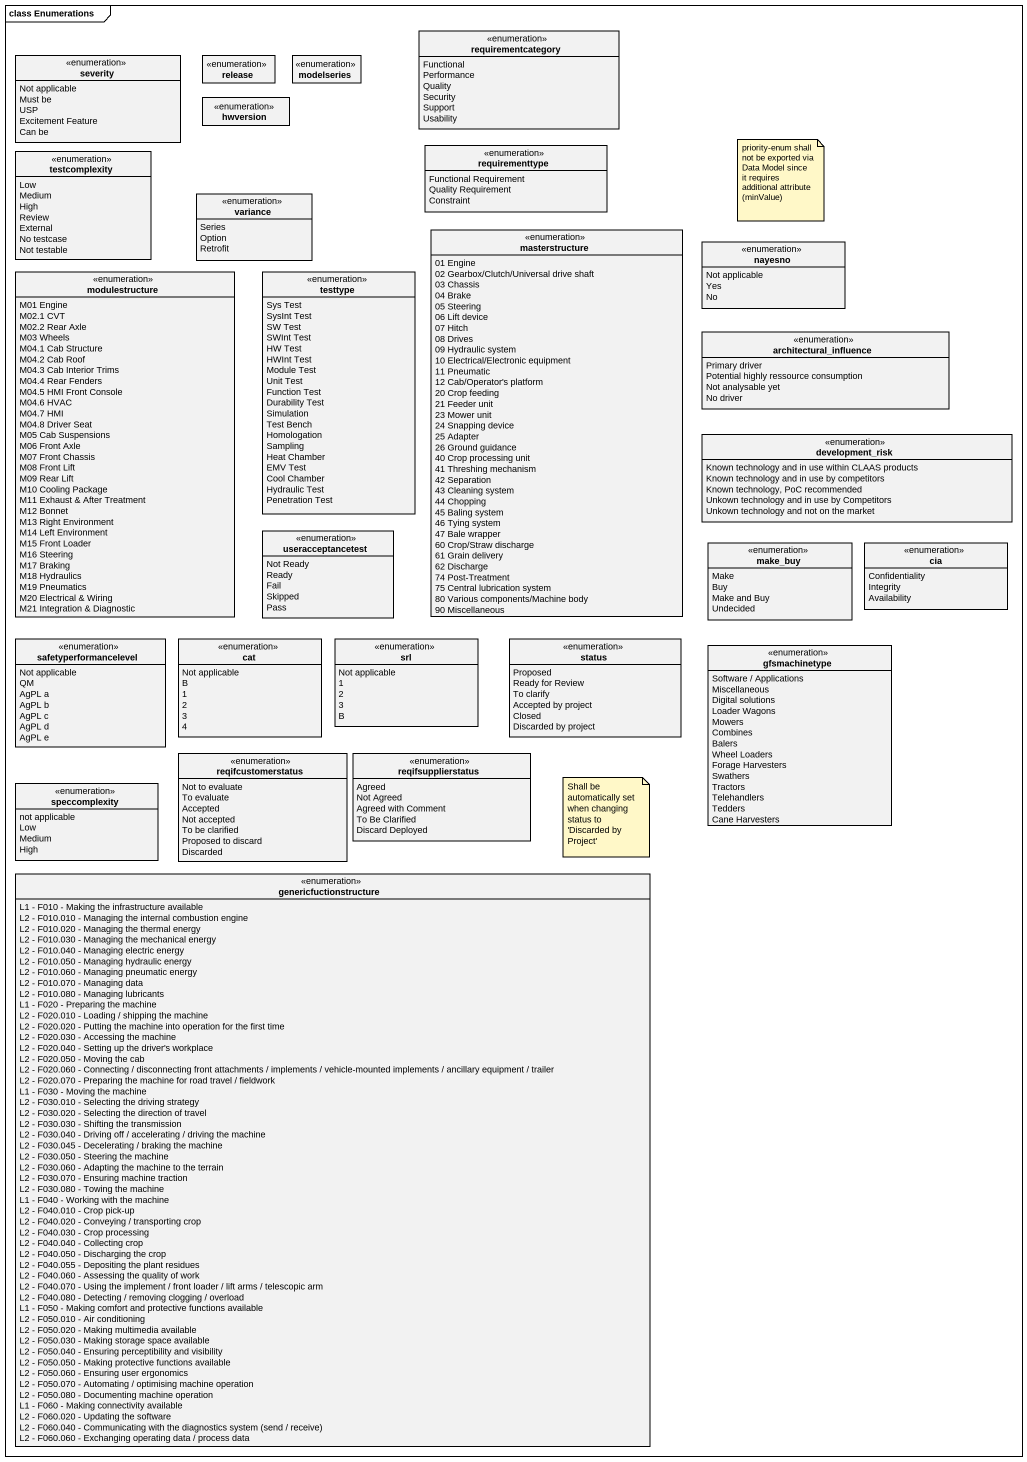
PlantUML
@startuml
mainframe class Enumerations
hide circle
hide empty members
enum requirementcategory {
  Functional
  Performance
  Quality
  Security
  Support
  Usability
}
enum severity {
  Not applicable
  Must be
  USP
  Excitement Feature
  Can be
}
enum release
enum modelseries
enum hwversion
enum testcomplexity {
  Low
  Medium
  High
  Review
  External
  No testcase
  Not testable
}
enum requirementtype {
  Functional Requirement
  Quality Requirement
  Constraint
}
enum variance {
  Series
  Option
  Retrofit
}
enum masterstructure {
  01 Engine
  02 Gearbox/Clutch/Universal drive shaft
  03 Chassis
  04 Brake
  05 Steering
  06 Lift device
  07 Hitch
  08 Drives
  09 Hydraulic system
  10 Electrical/Electronic equipment
  11 Pneumatic
  12 Cab/Operator's platform
  20 Crop feeding
  21 Feeder unit
  23 Mower unit
  24 Snapping device
  25 Adapter
  26 Ground guidance
  40 Crop processing unit
  41 Threshing mechanism
  42 Separation
  43 Cleaning system
  44 Chopping
  45 Baling system
  46 Tying system
  47 Bale wrapper
  60 Crop/Straw discharge
  61 Grain delivery
  62 Discharge
  74 Post-Treatment
  75 Central lubrication system
  80 Various components/Machine body
  90 Miscellaneous
}
enum nayesno {
  Not applicable
  Yes
  No
}
enum modulestructure {
  M01 Engine
  M02.1 CVT
  M02.2 Rear Axle
  M03 Wheels
  M04.1 Cab Structure
  M04.2 Cab Roof
  M04.3 Cab Interior Trims
  M04.4 Rear Fenders
  M04.5 HMI Front Console
  M04.6 HVAC
  M04.7 HMI
  M04.8 Driver Seat
  M05 Cab Suspensions
  M06 Front Axle
  M07 Front Chassis
  M08 Front Lift
  M09 Rear Lift
  M10 Cooling Package
  M11 Exhaust & After Treatment
  M12 Bonnet
  M13 Right Environment
  M14 Left Environment
  M15 Front Loader
  M16 Steering
  M17 Braking
  M18 Hydraulics
  M19 Pneumatics
  M20 Electrical & Wiring
  M21 Integration & Diagnostic
}
enum testtype {
  Sys Test
  SysInt Test
  SW Test
  SWInt Test
  HW Test
  HWInt Test
  Module Test
  Unit Test
  Function Test
  Durability Test
  Simulation
  Test Bench
  Homologation
  Sampling
  Heat Chamber
  EMV Test
  Cool Chamber
  Hydraulic Test
  Penetration Test
}
enum architectural_influence {
  Primary driver
  Potential highly ressource consumption
  Not analysable yet
  No driver
}
enum development_risk {
  Known technology and in use within CLAAS products
  Known technology and in use by competitors
  Known technology, PoC recommended
  Unkown technology and in use by Competitors
  Unkown technology and not on the market
}
enum useracceptancetest {
  Not Ready
  Ready
  Fail
  Skipped
  Pass
}
enum make_buy {
  Make
  Buy
  Make and Buy
  Undecided
}
enum cia {
  Confidentiality
  Integrity
  Availability
}
enum safetyperformancelevel {
  Not applicable
  QM
  AgPL a
  AgPL b
  AgPL c
  AgPL d
  AgPL e
}
enum cat {
  Not applicable
  B
  1
  2
  3
  4
}
enum srl {
  Not applicable
  1
  2
  3
  B
}
enum status {
  Proposed
  Ready for Review
  To clarify
  Accepted by project
  Closed
  Discarded by project
}
enum gfsmachinetype {
  Software / Applications
  Miscellaneous
  Digital solutions
  Loader Wagons
  Mowers
  Combines
  Balers
  Wheel Loaders
  Forage Harvesters
  Swathers
  Tractors
  Telehandlers
  Tedders
  Cane Harvesters
}
enum reqifcustomerstatus {
  Not to evaluate
  To evaluate
  Accepted
  Not accepted
  To be clarified
  Proposed to discard
  Discarded
}
enum reqifsupplierstatus {
  Agreed
  Not Agreed
  Agreed with Comment
  To Be Clarified
  Discard Deployed
}
enum speccomplexity {
  not applicable
  Low
  Medium
  High
}
enum genericfuctionstructure {
  L1 - F010 - Making the infrastructure available
  L2 - F010.010 - Managing the internal combustion engine
  L2 - F010.020 - Managing the thermal energy
  L2 - F010.030 - Managing the mechanical energy
  L2 - F010.040 - Managing electric energy
  L2 - F010.050 - Managing hydraulic energy
  L2 - F010.060 - Managing pneumatic energy
  L2 - F010.070 - Managing data
  L2 - F010.080 - Managing lubricants
  L1 - F020 - Preparing the machine
  L2 - F020.010 - Loading / shipping the machine
  L2 - F020.020 - Putting the machine into operation for the first time
  L2 - F020.030 - Accessing the machine
  L2 - F020.040 - Setting up the driver's workplace
  L2 - F020.050 - Moving the cab
  L2 - F020.060 - Connecting / disconnecting front attachments / implements / vehicle-mounted implements / ancillary equipment / trailer
  L2 - F020.070 - Preparing the machine for road travel / fieldwork
  L1 - F030 - Moving the machine
  L2 - F030.010 - Selecting the driving strategy
  L2 - F030.020 - Selecting the direction of travel
  L2 - F030.030 - Shifting the transmission
  L2 - F030.040 - Driving off / accelerating / driving the machine
  L2 - F030.045 - Decelerating / braking the machine
  L2 - F030.050 - Steering the machine
  L2 - F030.060 - Adapting the machine to the terrain
  L2 - F030.070 - Ensuring machine traction
  L2 - F030.080 - Towing the machine
  L1 - F040 - Working with the machine
  L2 - F040.010 - Crop pick-up
  L2 - F040.020 - Conveying / transporting crop
  L2 - F040.030 - Crop processing
  L2 - F040.040 - Collecting crop
  L2 - F040.050 - Discharging the crop
  L2 - F040.055 - Depositing the plant residues
  L2 - F040.060 - Assessing the quality of work
  L2 - F040.070 - Using the implement / front loader / lift arms / telescopic arm
  L2 - F040.080 - Detecting / removing clogging / overload
  L1 - F050 - Making comfort and protective functions available
  L2 - F050.010 - Air conditioning
  L2 - F050.020 - Making multimedia available
  L2 - F050.030 - Making storage space available
  L2 - F050.040 - Ensuring perceptibility and visibility
  L2 - F050.050 - Making protective functions available
  L2 - F050.060 - Ensuring user ergonomics
  L2 - F050.070 - Automating / optimising machine operation
  L2 - F050.080 - Documenting machine operation
  L1 - F060 - Making connectivity available
  L2 - F060.020 - Updating the software
  {field} L2 - F060.040 - Communicating with the diagnostics system (send / receive)
  L2 - F060.060 - Exchanging operating data / process data
}
note as N1
  priority-enum shall not be exported via Data Model since it requires additional attribute (minValue)
end note
note as N2
  Shall be automatically set when changing status to 'Discarded by Project'
end note
@enduml
